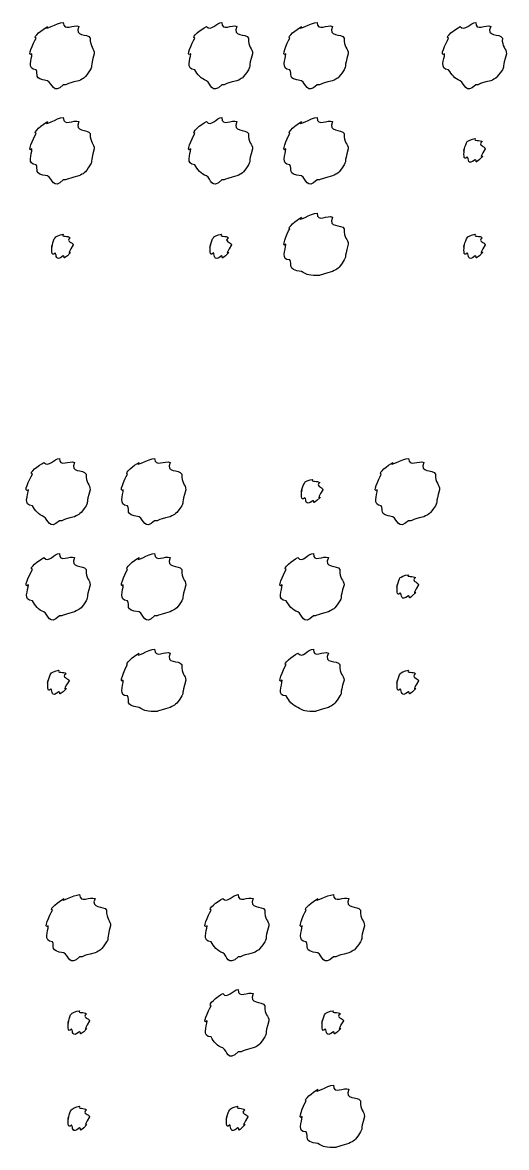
# Model space of a CAD drawing. Header units: millimetres. Extents: x 32 to 178, y 41 to 266.
# Drawn here: x 114.35 to 119.66, y 160.67 to 173 of the extents above; entities that cross this region are included whole.
import ezdxf

# ---------------------------------------------------------------- set-up
doc = ezdxf.new("R2010")
doc.units = ezdxf.units.MM
doc.layers.get('0').update_dxf_attribs({"linetype": 'CONTINUOUS'})

msp = doc.modelspace()

# ---------------------------------------------------------------- linework, layer by layer
at = {"color": 0}
for p, q in [((114.797, 172.999), (114.797, 172.999)), ((116.538, 172.999), (116.538, 172.999)), ((117.58, 172.999), (117.58, 172.999)), ((119.32, 172.999), (119.32, 172.999)), ((114.797, 171.957), (114.797, 171.957)), ((116.538, 171.957), (116.538, 171.957)), ((117.58, 171.957), (117.58, 171.957)), ((119.315, 171.726), (119.315, 171.726)), ((117.58, 170.91), (117.58, 170.91)), ((114.797, 170.678), (114.797, 170.678)), ((116.532, 170.678), (116.532, 170.678)), ((119.315, 170.678), (119.315, 170.678)), ((114.758, 168.22), (114.758, 168.22)), ((115.799, 168.22), (115.799, 168.22)), ((118.582, 168.22), (118.582, 168.22)), ((117.534, 167.989), (117.534, 167.989)), ((114.758, 167.178), (114.758, 167.178)), ((115.799, 167.178), (115.799, 167.178)), ((117.54, 167.178), (117.54, 167.178)), ((118.582, 166.946), (118.582, 166.946)), ((115.799, 166.131), (115.799, 166.131)), ((117.54, 166.131), (117.54, 166.131)), ((114.752, 165.899), (114.752, 165.899)), ((118.582, 165.899), (118.582, 165.899)), ((114.977, 163.439), (114.977, 163.439)), ((116.717, 163.439), (116.717, 163.439)), ((117.759, 163.439), (117.759, 163.439)), ((116.717, 162.398), (116.717, 162.398)), ((114.977, 162.166), (114.977, 162.166)), ((117.759, 162.166), (117.759, 162.166)), ((117.759, 161.35), (117.759, 161.35)), ((114.977, 161.119), (114.977, 161.119)), ((116.712, 161.119), (116.712, 161.119))]:
    msp.add_line(p, q, dxfattribs=at)
for points in [[(114.5, 172.828), (114.461, 172.839), (114.574, 172.925), (114.627, 172.955)], [(114.627, 172.955), (114.567, 172.897), (114.738, 172.999), (114.797, 172.999)], [(114.797, 172.999), (114.803, 172.897), (114.913, 172.984), (114.969, 172.955)], [(114.969, 172.955), (114.913, 172.839), (115.065, 172.883), (115.095, 172.828)], [(116.24, 172.828), (116.192, 172.839), (116.312, 172.925), (116.367, 172.955)], [(116.367, 172.955), (116.419, 172.897), (116.479, 172.999), (116.538, 172.999)], [(116.538, 172.999), (116.534, 172.897), (116.648, 172.984), (116.703, 172.955)], [(116.703, 172.955), (116.644, 172.839), (116.8, 172.883), (116.83, 172.828)], [(117.282, 172.828), (117.244, 172.839), (117.356, 172.925), (117.409, 172.955)], [(117.409, 172.955), (117.35, 172.897), (117.521, 172.999), (117.58, 172.999)], [(117.58, 172.999), (117.585, 172.897), (117.695, 172.984), (117.751, 172.955)], [(117.751, 172.955), (117.695, 172.839), (117.847, 172.883), (117.878, 172.828)], [(119.023, 172.828), (118.974, 172.839), (119.094, 172.925), (119.149, 172.955)], [(119.149, 172.955), (119.202, 172.897), (119.261, 172.999), (119.32, 172.999)], [(119.32, 172.999), (119.316, 172.897), (119.43, 172.984), (119.485, 172.955)], [(119.485, 172.955), (119.426, 172.839), (119.582, 172.883), (119.612, 172.828)], [(114.456, 172.657), (114.398, 172.61), (114.469, 172.773), (114.5, 172.828)], [(115.095, 172.828), (115.09, 172.729), (115.139, 172.715), (115.139, 172.657)], [(116.196, 172.657), (116.133, 172.61), (116.21, 172.773), (116.24, 172.828)], [(116.83, 172.828), (116.821, 172.729), (116.874, 172.715), (116.874, 172.657)], [(117.238, 172.657), (117.18, 172.61), (117.252, 172.773), (117.282, 172.828)], [(117.878, 172.828), (117.872, 172.729), (117.922, 172.715), (117.922, 172.657)], [(118.979, 172.657), (118.915, 172.61), (118.992, 172.773), (119.023, 172.828)], [(119.612, 172.828), (119.603, 172.729), (119.657, 172.715), (119.657, 172.657)], [(114.5, 172.481), (114.398, 172.489), (114.456, 172.594), (114.456, 172.657)], [(115.139, 172.657), (115.09, 172.489), (115.124, 172.536), (115.095, 172.481)], [(116.24, 172.481), (116.133, 172.489), (116.196, 172.594), (116.196, 172.657)], [(116.874, 172.657), (116.821, 172.489), (116.859, 172.536), (116.83, 172.481)], [(117.282, 172.481), (117.18, 172.489), (117.238, 172.594), (117.238, 172.657)], [(117.922, 172.657), (117.872, 172.489), (117.906, 172.536), (117.878, 172.481)], [(119.023, 172.481), (118.915, 172.489), (118.979, 172.594), (118.979, 172.657)], [(119.657, 172.657), (119.603, 172.489), (119.641, 172.536), (119.612, 172.481)], [(114.627, 172.359), (114.461, 172.383), (114.533, 172.428), (114.5, 172.481)], [(115.095, 172.481), (115.03, 172.383), (115.024, 172.388), (114.969, 172.359)], [(116.367, 172.359), (116.309, 172.383), (116.269, 172.428), (116.24, 172.481)], [(116.83, 172.481), (116.761, 172.383), (116.759, 172.388), (116.703, 172.359)], [(117.409, 172.359), (117.244, 172.383), (117.315, 172.428), (117.282, 172.481)], [(117.878, 172.481), (117.813, 172.383), (117.806, 172.388), (117.751, 172.359)], [(119.149, 172.359), (119.091, 172.383), (119.052, 172.428), (119.023, 172.481)], [(119.612, 172.481), (119.543, 172.383), (119.541, 172.388), (119.485, 172.359)], [(114.797, 172.315), (114.685, 172.207), (114.682, 172.329), (114.627, 172.359)], [(114.969, 172.359), (114.803, 172.324), (114.855, 172.315), (114.797, 172.315)], [(116.538, 172.315), (116.419, 172.207), (116.422, 172.329), (116.367, 172.359)], [(116.703, 172.359), (116.534, 172.324), (116.593, 172.315), (116.538, 172.315)], [(117.58, 172.315), (117.467, 172.207), (117.464, 172.329), (117.409, 172.359)], [(117.751, 172.359), (117.585, 172.324), (117.638, 172.315), (117.58, 172.315)], [(119.32, 172.315), (119.202, 172.207), (119.204, 172.329), (119.149, 172.359)], [(119.485, 172.359), (119.316, 172.324), (119.375, 172.315), (119.32, 172.315)], [(114.5, 171.781), (114.461, 171.792), (114.574, 171.883), (114.627, 171.913)], [(114.627, 171.913), (114.567, 171.85), (114.738, 171.957), (114.797, 171.957)], [(114.797, 171.957), (114.803, 171.85), (114.913, 171.942), (114.969, 171.913)], [(114.969, 171.913), (114.913, 171.792), (115.065, 171.839), (115.095, 171.781)], [(116.24, 171.781), (116.192, 171.792), (116.312, 171.883), (116.367, 171.913)], [(116.367, 171.913), (116.419, 171.85), (116.479, 171.957), (116.538, 171.957)], [(116.538, 171.957), (116.534, 171.85), (116.648, 171.942), (116.703, 171.913)], [(116.703, 171.913), (116.644, 171.792), (116.8, 171.839), (116.83, 171.781)], [(117.282, 171.781), (117.244, 171.792), (117.356, 171.883), (117.409, 171.913)], [(117.409, 171.913), (117.35, 171.85), (117.521, 171.957), (117.58, 171.957)], [(117.58, 171.957), (117.585, 171.85), (117.695, 171.942), (117.751, 171.913)], [(117.751, 171.913), (117.695, 171.792), (117.847, 171.839), (117.878, 171.781)], [(114.456, 171.615), (114.398, 171.56), (114.469, 171.726), (114.5, 171.781)], [(115.095, 171.781), (115.09, 171.678), (115.139, 171.67), (115.139, 171.615)], [(116.196, 171.615), (116.133, 171.56), (116.21, 171.726), (116.24, 171.781)], [(116.83, 171.781), (116.821, 171.678), (116.874, 171.67), (116.874, 171.615)], [(117.238, 171.615), (117.18, 171.56), (117.252, 171.726), (117.282, 171.781)], [(117.878, 171.781), (117.872, 171.678), (117.922, 171.67), (117.922, 171.615)], [(119.193, 171.615), (119.177, 171.534), (119.204, 171.67), (119.227, 171.693)], [(119.227, 171.693), (119.221, 171.695), (119.277, 171.726), (119.315, 171.726)], [(119.315, 171.726), (119.287, 171.695), (119.37, 171.715), (119.392, 171.693)], [(119.392, 171.693), (119.331, 171.651), (119.425, 171.644), (119.425, 171.615)], [(114.5, 171.439), (114.398, 171.442), (114.456, 171.552), (114.456, 171.615)], [(115.139, 171.615), (115.09, 171.442), (115.124, 171.494), (115.095, 171.439)], [(116.24, 171.439), (116.133, 171.442), (116.196, 171.552), (116.196, 171.615)], [(116.874, 171.615), (116.821, 171.442), (116.859, 171.494), (116.83, 171.439)], [(117.282, 171.439), (117.18, 171.442), (117.238, 171.552), (117.238, 171.615)], [(117.922, 171.615), (117.872, 171.442), (117.906, 171.494), (117.878, 171.439)], [(119.227, 171.527), (119.177, 171.468), (119.193, 171.578), (119.193, 171.615)], [(119.425, 171.615), (119.331, 171.468), (119.414, 171.549), (119.392, 171.527)], [(114.627, 171.318), (114.461, 171.336), (114.533, 171.387), (114.5, 171.439)], [(115.095, 171.439), (115.03, 171.336), (115.024, 171.347), (114.969, 171.318)], [(116.367, 171.318), (116.309, 171.336), (116.269, 171.387), (116.24, 171.439)], [(116.83, 171.439), (116.761, 171.336), (116.759, 171.347), (116.703, 171.318)], [(117.409, 171.318), (117.244, 171.336), (117.315, 171.387), (117.282, 171.439)], [(117.878, 171.439), (117.813, 171.336), (117.806, 171.347), (117.751, 171.318)], [(119.315, 171.494), (119.221, 171.424), (119.248, 171.505), (119.227, 171.527)], [(119.392, 171.527), (119.287, 171.424), (119.344, 171.494), (119.315, 171.494)], [(114.797, 171.274), (114.685, 171.159), (114.682, 171.287), (114.627, 171.318)], [(114.969, 171.318), (114.803, 171.276), (114.855, 171.274), (114.797, 171.274)], [(116.538, 171.274), (116.419, 171.159), (116.422, 171.287), (116.367, 171.318)], [(116.703, 171.318), (116.534, 171.276), (116.593, 171.274), (116.538, 171.274)], [(117.58, 171.274), (117.467, 171.159), (117.464, 171.287), (117.409, 171.318)], [(117.751, 171.318), (117.585, 171.276), (117.638, 171.274), (117.58, 171.274)], [(117.282, 170.739), (117.244, 170.74), (117.356, 170.835), (117.409, 170.866)], [(117.409, 170.866), (117.35, 170.799), (117.521, 170.91), (117.58, 170.91)], [(117.58, 170.91), (117.585, 170.799), (117.695, 170.895), (117.751, 170.866)], [(117.751, 170.866), (117.695, 170.74), (117.847, 170.794), (117.878, 170.739)], [(114.709, 170.64), (114.706, 170.645), (114.76, 170.678), (114.797, 170.678)], [(114.797, 170.678), (114.773, 170.645), (114.852, 170.664), (114.875, 170.64)], [(116.444, 170.64), (116.439, 170.645), (116.495, 170.678), (116.532, 170.678)], [(116.532, 170.678), (116.505, 170.645), (116.587, 170.664), (116.61, 170.64)], [(117.238, 170.568), (117.18, 170.513), (117.252, 170.684), (117.282, 170.739)], [(117.878, 170.739), (117.872, 170.63), (117.922, 170.626), (117.922, 170.568)], [(119.227, 170.64), (119.221, 170.645), (119.277, 170.678), (119.315, 170.678)], [(119.315, 170.678), (119.287, 170.645), (119.37, 170.664), (119.392, 170.64)], [(114.676, 170.562), (114.662, 170.48), (114.687, 170.618), (114.709, 170.64)], [(114.709, 170.474), (114.662, 170.416), (114.676, 170.53), (114.676, 170.562)], [(114.875, 170.64), (114.817, 170.597), (114.908, 170.591), (114.908, 170.562)], [(114.908, 170.562), (114.817, 170.416), (114.897, 170.499), (114.875, 170.474)], [(116.411, 170.562), (116.395, 170.48), (116.422, 170.618), (116.444, 170.64)], [(116.444, 170.474), (116.395, 170.416), (116.411, 170.53), (116.411, 170.562)], [(116.61, 170.64), (116.549, 170.597), (116.643, 170.591), (116.643, 170.562)], [(116.643, 170.562), (116.549, 170.416), (116.632, 170.499), (116.61, 170.474)], [(117.282, 170.397), (117.18, 170.392), (117.238, 170.505), (117.238, 170.568)], [(117.922, 170.568), (117.872, 170.392), (117.906, 170.448), (117.878, 170.397)], [(119.193, 170.562), (119.177, 170.48), (119.204, 170.618), (119.227, 170.64)], [(119.227, 170.474), (119.177, 170.416), (119.193, 170.53), (119.193, 170.562)], [(119.392, 170.64), (119.331, 170.597), (119.425, 170.591), (119.425, 170.562)], [(119.425, 170.562), (119.331, 170.416), (119.414, 170.499), (119.392, 170.474)], [(114.797, 170.441), (114.706, 170.37), (114.731, 170.452), (114.709, 170.474)], [(114.875, 170.474), (114.773, 170.37), (114.826, 170.441), (114.797, 170.441)], [(116.532, 170.441), (116.439, 170.37), (116.466, 170.452), (116.444, 170.474)], [(116.61, 170.474), (116.505, 170.37), (116.561, 170.441), (116.532, 170.441)], [(119.315, 170.441), (119.221, 170.37), (119.248, 170.452), (119.227, 170.474)], [(119.392, 170.474), (119.287, 170.37), (119.344, 170.441), (119.315, 170.441)], [(117.409, 170.27), (117.244, 170.288), (117.315, 170.345), (117.282, 170.397)], [(117.878, 170.397), (117.813, 170.288), (117.806, 170.303), (117.751, 170.27)], [(117.58, 170.226), (117.467, 170.226), (117.464, 170.24), (117.409, 170.27)], [(117.751, 170.27), (117.585, 170.226), (117.638, 170.226), (117.58, 170.226)], [(114.587, 168.176), (114.639, 168.118), (114.698, 168.22), (114.758, 168.22)], [(114.758, 168.22), (114.753, 168.118), (114.868, 168.205), (114.923, 168.176)], [(115.629, 168.176), (115.569, 168.118), (115.74, 168.22), (115.799, 168.22)], [(115.799, 168.22), (115.805, 168.118), (115.915, 168.205), (115.97, 168.176)], [(118.411, 168.176), (118.351, 168.118), (118.522, 168.22), (118.582, 168.22)], [(118.582, 168.22), (118.587, 168.118), (118.697, 168.205), (118.752, 168.176)], [(114.46, 168.049), (114.411, 168.06), (114.531, 168.146), (114.587, 168.176)], [(114.923, 168.176), (114.864, 168.06), (115.019, 168.104), (115.05, 168.049)], [(115.502, 168.049), (115.463, 168.06), (115.576, 168.146), (115.629, 168.176)], [(115.97, 168.176), (115.915, 168.06), (116.067, 168.104), (116.097, 168.049)], [(118.284, 168.049), (118.245, 168.06), (118.358, 168.146), (118.411, 168.176)], [(118.752, 168.176), (118.697, 168.06), (118.849, 168.104), (118.879, 168.049)], [(114.416, 167.878), (114.352, 167.831), (114.429, 167.994), (114.46, 168.049)], [(115.05, 168.049), (115.04, 167.95), (115.094, 167.936), (115.094, 167.878)], [(115.457, 167.878), (115.4, 167.831), (115.471, 167.994), (115.502, 168.049)], [(116.097, 168.049), (116.091, 167.95), (116.141, 167.936), (116.141, 167.878)], [(117.446, 167.955), (117.44, 167.963), (117.497, 167.989), (117.534, 167.989)], [(117.534, 167.989), (117.507, 167.963), (117.589, 167.977), (117.612, 167.955)], [(118.24, 167.878), (118.182, 167.831), (118.254, 167.994), (118.284, 168.049)], [(118.879, 168.049), (118.874, 167.95), (118.923, 167.936), (118.923, 167.878)], [(114.46, 167.702), (114.352, 167.71), (114.416, 167.815), (114.416, 167.878)], [(115.094, 167.878), (115.04, 167.71), (115.079, 167.757), (115.05, 167.702)], [(115.502, 167.702), (115.4, 167.71), (115.457, 167.815), (115.457, 167.878)], [(116.141, 167.878), (116.091, 167.71), (116.126, 167.757), (116.097, 167.702)], [(117.413, 167.878), (117.396, 167.802), (117.424, 167.933), (117.446, 167.955)], [(117.446, 167.79), (117.396, 167.736), (117.413, 167.841), (117.413, 167.878)], [(117.612, 167.955), (117.551, 167.919), (117.644, 167.907), (117.644, 167.878)], [(117.644, 167.878), (117.551, 167.736), (117.633, 167.812), (117.612, 167.79)], [(118.284, 167.702), (118.182, 167.71), (118.24, 167.815), (118.24, 167.878)], [(118.923, 167.878), (118.874, 167.71), (118.908, 167.757), (118.879, 167.702)], [(117.534, 167.757), (117.44, 167.692), (117.468, 167.768), (117.446, 167.79)], [(117.612, 167.79), (117.507, 167.692), (117.563, 167.757), (117.534, 167.757)], [(114.587, 167.58), (114.529, 167.604), (114.489, 167.65), (114.46, 167.702)], [(115.05, 167.702), (114.981, 167.604), (114.978, 167.609), (114.923, 167.58)], [(115.629, 167.58), (115.463, 167.604), (115.535, 167.65), (115.502, 167.702)], [(116.097, 167.702), (116.032, 167.604), (116.025, 167.609), (115.97, 167.58)], [(118.411, 167.58), (118.245, 167.604), (118.317, 167.65), (118.284, 167.702)], [(118.879, 167.702), (118.814, 167.604), (118.807, 167.609), (118.752, 167.58)], [(114.758, 167.536), (114.639, 167.428), (114.642, 167.55), (114.587, 167.58)], [(114.923, 167.58), (114.753, 167.545), (114.813, 167.536), (114.758, 167.536)], [(115.799, 167.536), (115.686, 167.428), (115.684, 167.55), (115.629, 167.58)], [(115.97, 167.58), (115.805, 167.545), (115.857, 167.536), (115.799, 167.536)], [(118.582, 167.536), (118.468, 167.428), (118.466, 167.55), (118.411, 167.58)], [(118.752, 167.58), (118.587, 167.545), (118.64, 167.536), (118.582, 167.536)], [(114.46, 167.002), (114.411, 167.013), (114.531, 167.104), (114.587, 167.134)], [(114.587, 167.134), (114.639, 167.071), (114.698, 167.178), (114.758, 167.178)], [(114.758, 167.178), (114.753, 167.071), (114.868, 167.163), (114.923, 167.134)], [(114.923, 167.134), (114.864, 167.013), (115.019, 167.06), (115.05, 167.002)], [(115.502, 167.002), (115.463, 167.013), (115.576, 167.104), (115.629, 167.134)], [(115.629, 167.134), (115.569, 167.071), (115.74, 167.178), (115.799, 167.178)], [(115.799, 167.178), (115.805, 167.071), (115.915, 167.163), (115.97, 167.134)], [(115.97, 167.134), (115.915, 167.013), (116.067, 167.06), (116.097, 167.002)], [(117.242, 167.002), (117.194, 167.013), (117.314, 167.104), (117.369, 167.134)], [(117.369, 167.134), (117.421, 167.071), (117.481, 167.178), (117.54, 167.178)], [(117.54, 167.178), (117.536, 167.071), (117.65, 167.163), (117.705, 167.134)], [(117.705, 167.134), (117.646, 167.013), (117.802, 167.06), (117.832, 167.002)], [(114.416, 166.836), (114.352, 166.781), (114.429, 166.946), (114.46, 167.002)], [(115.05, 167.002), (115.04, 166.898), (115.094, 166.891), (115.094, 166.836)], [(115.457, 166.836), (115.4, 166.781), (115.471, 166.946), (115.502, 167.002)], [(116.097, 167.002), (116.091, 166.898), (116.141, 166.891), (116.141, 166.836)], [(117.198, 166.836), (117.135, 166.781), (117.212, 166.946), (117.242, 167.002)], [(117.832, 167.002), (117.822, 166.898), (117.876, 166.891), (117.876, 166.836)], [(118.46, 166.836), (118.447, 166.755), (118.471, 166.891), (118.493, 166.914)], [(118.493, 166.914), (118.491, 166.916), (118.544, 166.946), (118.582, 166.946)], [(118.582, 166.946), (118.557, 166.916), (118.637, 166.936), (118.659, 166.914)], [(118.659, 166.914), (118.601, 166.872), (118.692, 166.865), (118.692, 166.836)], [(114.46, 166.66), (114.352, 166.663), (114.416, 166.773), (114.416, 166.836)], [(115.094, 166.836), (115.04, 166.663), (115.079, 166.715), (115.05, 166.66)], [(115.502, 166.66), (115.4, 166.663), (115.457, 166.773), (115.457, 166.836)], [(116.141, 166.836), (116.091, 166.663), (116.126, 166.715), (116.097, 166.66)], [(117.242, 166.66), (117.135, 166.663), (117.198, 166.773), (117.198, 166.836)], [(117.876, 166.836), (117.822, 166.663), (117.861, 166.715), (117.832, 166.66)], [(118.493, 166.748), (118.447, 166.689), (118.46, 166.799), (118.46, 166.836)], [(118.582, 166.715), (118.491, 166.645), (118.515, 166.726), (118.493, 166.748)], [(118.659, 166.748), (118.557, 166.645), (118.611, 166.715), (118.582, 166.715)], [(118.692, 166.836), (118.601, 166.689), (118.681, 166.77), (118.659, 166.748)], [(114.587, 166.539), (114.529, 166.557), (114.489, 166.607), (114.46, 166.66)], [(115.05, 166.66), (114.981, 166.557), (114.978, 166.568), (114.923, 166.539)], [(115.629, 166.539), (115.463, 166.557), (115.535, 166.607), (115.502, 166.66)], [(116.097, 166.66), (116.032, 166.557), (116.025, 166.568), (115.97, 166.539)], [(117.369, 166.539), (117.311, 166.557), (117.271, 166.607), (117.242, 166.66)], [(117.832, 166.66), (117.763, 166.557), (117.76, 166.568), (117.705, 166.539)], [(114.758, 166.495), (114.639, 166.38), (114.642, 166.508), (114.587, 166.539)], [(114.923, 166.539), (114.753, 166.497), (114.813, 166.495), (114.758, 166.495)], [(115.799, 166.495), (115.686, 166.38), (115.684, 166.508), (115.629, 166.539)], [(115.97, 166.539), (115.805, 166.497), (115.857, 166.495), (115.799, 166.495)], [(117.54, 166.495), (117.421, 166.38), (117.424, 166.508), (117.369, 166.539)], [(117.705, 166.539), (117.536, 166.497), (117.595, 166.495), (117.54, 166.495)], [(115.629, 166.087), (115.569, 166.02), (115.74, 166.131), (115.799, 166.131)], [(115.799, 166.131), (115.805, 166.02), (115.915, 166.116), (115.97, 166.087)], [(117.369, 166.087), (117.421, 166.02), (117.481, 166.131), (117.54, 166.131)], [(117.54, 166.131), (117.536, 166.02), (117.65, 166.116), (117.705, 166.087)], [(115.502, 165.96), (115.463, 165.961), (115.576, 166.056), (115.629, 166.087)], [(115.97, 166.087), (115.915, 165.961), (116.067, 166.015), (116.097, 165.96)], [(117.242, 165.96), (117.194, 165.961), (117.314, 166.056), (117.369, 166.087)], [(117.705, 166.087), (117.646, 165.961), (117.802, 166.015), (117.832, 165.96)], [(114.664, 165.861), (114.658, 165.866), (114.715, 165.899), (114.752, 165.899)], [(114.752, 165.899), (114.724, 165.866), (114.807, 165.886), (114.829, 165.861)], [(115.457, 165.789), (115.4, 165.734), (115.471, 165.905), (115.502, 165.96)], [(116.097, 165.96), (116.091, 165.851), (116.141, 165.847), (116.141, 165.789)], [(117.198, 165.789), (117.135, 165.734), (117.212, 165.905), (117.242, 165.96)], [(117.832, 165.96), (117.822, 165.851), (117.876, 165.847), (117.876, 165.789)], [(118.493, 165.861), (118.491, 165.866), (118.544, 165.899), (118.582, 165.899)], [(118.582, 165.899), (118.557, 165.866), (118.637, 165.886), (118.659, 165.861)], [(114.631, 165.784), (114.614, 165.701), (114.642, 165.839), (114.664, 165.861)], [(114.664, 165.695), (114.614, 165.637), (114.631, 165.751), (114.631, 165.784)], [(114.829, 165.861), (114.768, 165.818), (114.862, 165.813), (114.862, 165.784)], [(114.862, 165.784), (114.768, 165.637), (114.851, 165.72), (114.829, 165.695)], [(115.502, 165.618), (115.4, 165.613), (115.457, 165.725), (115.457, 165.789)], [(116.141, 165.789), (116.091, 165.613), (116.126, 165.669), (116.097, 165.618)], [(117.242, 165.618), (117.135, 165.613), (117.198, 165.725), (117.198, 165.789)], [(117.876, 165.789), (117.822, 165.613), (117.861, 165.669), (117.832, 165.618)], [(118.46, 165.784), (118.447, 165.701), (118.471, 165.839), (118.493, 165.861)], [(118.493, 165.695), (118.447, 165.637), (118.46, 165.751), (118.46, 165.784)], [(118.659, 165.861), (118.601, 165.818), (118.692, 165.813), (118.692, 165.784)], [(118.692, 165.784), (118.601, 165.637), (118.681, 165.72), (118.659, 165.695)], [(114.752, 165.662), (114.658, 165.591), (114.686, 165.673), (114.664, 165.695)], [(114.829, 165.695), (114.724, 165.591), (114.781, 165.662), (114.752, 165.662)], [(118.582, 165.662), (118.491, 165.591), (118.515, 165.673), (118.493, 165.695)], [(118.659, 165.695), (118.557, 165.591), (118.611, 165.662), (118.582, 165.662)], [(115.629, 165.491), (115.463, 165.509), (115.535, 165.566), (115.502, 165.618)], [(116.097, 165.618), (116.032, 165.509), (116.025, 165.524), (115.97, 165.491)], [(117.369, 165.491), (117.311, 165.509), (117.271, 165.566), (117.242, 165.618)], [(117.832, 165.618), (117.763, 165.509), (117.76, 165.524), (117.705, 165.491)], [(115.799, 165.447), (115.686, 165.447), (115.684, 165.461), (115.629, 165.491)], [(115.97, 165.491), (115.805, 165.447), (115.857, 165.447), (115.799, 165.447)], [(117.54, 165.447), (117.421, 165.447), (117.424, 165.461), (117.369, 165.491)], [(117.705, 165.491), (117.536, 165.447), (117.595, 165.447), (117.54, 165.447)], [(114.806, 163.395), (114.747, 163.338), (114.917, 163.439), (114.977, 163.439)], [(114.977, 163.439), (114.982, 163.338), (115.092, 163.424), (115.147, 163.395)], [(116.546, 163.395), (116.599, 163.338), (116.658, 163.439), (116.717, 163.439)], [(116.717, 163.439), (116.713, 163.338), (116.827, 163.424), (116.882, 163.395)], [(117.588, 163.395), (117.529, 163.338), (117.7, 163.439), (117.759, 163.439)], [(117.759, 163.439), (117.764, 163.338), (117.875, 163.424), (117.93, 163.395)], [(114.679, 163.269), (114.64, 163.28), (114.753, 163.365), (114.806, 163.395)], [(115.147, 163.395), (115.092, 163.28), (115.244, 163.324), (115.274, 163.269)], [(116.419, 163.269), (116.371, 163.28), (116.491, 163.365), (116.546, 163.395)], [(116.882, 163.395), (116.823, 163.28), (116.979, 163.324), (117.009, 163.269)], [(117.461, 163.269), (117.423, 163.28), (117.536, 163.365), (117.588, 163.395)], [(117.93, 163.395), (117.875, 163.28), (118.026, 163.324), (118.056, 163.269)], [(114.635, 163.098), (114.577, 163.051), (114.649, 163.213), (114.679, 163.269)], [(115.274, 163.269), (115.269, 163.169), (115.318, 163.155), (115.318, 163.098)], [(116.375, 163.098), (116.312, 163.051), (116.389, 163.213), (116.419, 163.269)], [(117.009, 163.269), (116.999, 163.169), (117.053, 163.155), (117.053, 163.098)], [(117.417, 163.098), (117.359, 163.051), (117.431, 163.213), (117.461, 163.269)], [(118.056, 163.269), (118.051, 163.169), (118.1, 163.155), (118.1, 163.098)], [(114.679, 162.921), (114.577, 162.93), (114.635, 163.034), (114.635, 163.098)], [(115.318, 163.098), (115.269, 162.93), (115.303, 162.976), (115.274, 162.921)], [(116.419, 162.921), (116.312, 162.93), (116.375, 163.034), (116.375, 163.098)], [(117.053, 163.098), (116.999, 162.93), (117.038, 162.976), (117.009, 162.921)], [(117.461, 162.921), (117.359, 162.93), (117.417, 163.034), (117.417, 163.098)], [(118.1, 163.098), (118.051, 162.93), (118.085, 162.976), (118.056, 162.921)], [(114.806, 162.8), (114.64, 162.824), (114.712, 162.869), (114.679, 162.921)], [(115.274, 162.921), (115.209, 162.824), (115.203, 162.829), (115.147, 162.8)], [(116.546, 162.8), (116.488, 162.824), (116.448, 162.869), (116.419, 162.921)], [(117.009, 162.921), (116.94, 162.824), (116.938, 162.829), (116.882, 162.8)], [(117.588, 162.8), (117.423, 162.824), (117.494, 162.869), (117.461, 162.921)], [(118.056, 162.921), (117.992, 162.824), (117.985, 162.829), (117.93, 162.8)], [(114.977, 162.756), (114.864, 162.647), (114.861, 162.77), (114.806, 162.8)], [(115.147, 162.8), (114.982, 162.764), (115.034, 162.756), (114.977, 162.756)], [(116.717, 162.756), (116.599, 162.647), (116.601, 162.77), (116.546, 162.8)], [(116.882, 162.8), (116.713, 162.764), (116.772, 162.756), (116.717, 162.756)], [(117.759, 162.756), (117.646, 162.647), (117.643, 162.77), (117.588, 162.8)], [(117.93, 162.8), (117.764, 162.764), (117.817, 162.756), (117.759, 162.756)], [(116.419, 162.221), (116.371, 162.232), (116.491, 162.323), (116.546, 162.354)], [(116.546, 162.354), (116.599, 162.29), (116.658, 162.398), (116.717, 162.398)], [(116.717, 162.398), (116.713, 162.29), (116.827, 162.383), (116.882, 162.354)], [(116.882, 162.354), (116.823, 162.232), (116.979, 162.279), (117.009, 162.221)], [(114.888, 162.133), (114.886, 162.136), (114.94, 162.166), (114.977, 162.166)], [(114.977, 162.166), (114.952, 162.136), (115.032, 162.155), (115.054, 162.133)], [(116.375, 162.056), (116.312, 162.001), (116.389, 162.166), (116.419, 162.221)], [(117.009, 162.221), (116.999, 162.118), (117.053, 162.111), (117.053, 162.056)], [(117.671, 162.133), (117.668, 162.136), (117.722, 162.166), (117.759, 162.166)], [(117.759, 162.166), (117.734, 162.136), (117.814, 162.155), (117.836, 162.133)], [(114.855, 162.056), (114.842, 161.975), (114.866, 162.111), (114.888, 162.133)], [(114.888, 161.968), (114.842, 161.908), (114.855, 162.019), (114.855, 162.056)], [(115.054, 162.133), (114.996, 162.092), (115.087, 162.085), (115.087, 162.056)], [(115.087, 162.056), (114.996, 161.908), (115.076, 161.99), (115.054, 161.968)], [(116.419, 161.879), (116.312, 161.882), (116.375, 161.992), (116.375, 162.056)], [(117.053, 162.056), (116.999, 161.882), (117.038, 161.935), (117.009, 161.879)], [(117.638, 162.056), (117.624, 161.975), (117.649, 162.111), (117.671, 162.133)], [(117.671, 161.968), (117.624, 161.908), (117.638, 162.019), (117.638, 162.056)], [(117.836, 162.133), (117.778, 162.092), (117.869, 162.085), (117.869, 162.056)], [(117.869, 162.056), (117.778, 161.908), (117.858, 161.99), (117.836, 161.968)], [(114.977, 161.935), (114.886, 161.864), (114.91, 161.946), (114.888, 161.968)], [(115.054, 161.968), (114.952, 161.864), (115.006, 161.935), (114.977, 161.935)], [(117.759, 161.935), (117.668, 161.864), (117.693, 161.946), (117.671, 161.968)], [(117.836, 161.968), (117.734, 161.864), (117.788, 161.935), (117.759, 161.935)], [(116.546, 161.758), (116.488, 161.776), (116.448, 161.827), (116.419, 161.879)], [(117.009, 161.879), (116.94, 161.776), (116.938, 161.787), (116.882, 161.758)], [(116.717, 161.714), (116.599, 161.6), (116.601, 161.728), (116.546, 161.758)], [(116.882, 161.758), (116.713, 161.717), (116.772, 161.714), (116.717, 161.714)], [(117.461, 161.18), (117.423, 161.181), (117.536, 161.276), (117.588, 161.306)], [(117.588, 161.306), (117.529, 161.24), (117.7, 161.35), (117.759, 161.35)], [(117.759, 161.35), (117.764, 161.24), (117.875, 161.335), (117.93, 161.306)], [(117.93, 161.306), (117.875, 161.181), (118.026, 161.235), (118.056, 161.18)], [(117.417, 161.008), (117.359, 160.953), (117.431, 161.124), (117.461, 161.18)], [(118.056, 161.18), (118.051, 161.071), (118.1, 161.066), (118.1, 161.008)], [(114.855, 161.003), (114.842, 160.92), (114.866, 161.058), (114.888, 161.08)], [(114.888, 161.08), (114.886, 161.086), (114.94, 161.119), (114.977, 161.119)], [(114.977, 161.119), (114.952, 161.086), (115.032, 161.105), (115.054, 161.08)], [(115.054, 161.08), (114.996, 161.037), (115.087, 161.032), (115.087, 161.003)], [(116.59, 161.003), (116.574, 160.92), (116.601, 161.058), (116.623, 161.08)], [(116.623, 161.08), (116.618, 161.086), (116.674, 161.119), (116.712, 161.119)], [(116.712, 161.119), (116.684, 161.086), (116.767, 161.105), (116.789, 161.08)], [(116.789, 161.08), (116.728, 161.037), (116.822, 161.032), (116.822, 161.003)], [(114.888, 160.915), (114.842, 160.857), (114.855, 160.97), (114.855, 161.003)], [(115.087, 161.003), (114.996, 160.857), (115.076, 160.94), (115.054, 160.915)], [(116.623, 160.915), (116.574, 160.857), (116.59, 160.97), (116.59, 161.003)], [(116.822, 161.003), (116.728, 160.857), (116.811, 160.94), (116.789, 160.915)], [(117.461, 160.838), (117.359, 160.832), (117.417, 160.945), (117.417, 161.008)], [(118.1, 161.008), (118.051, 160.832), (118.085, 160.889), (118.056, 160.838)], [(114.977, 160.882), (114.886, 160.81), (114.91, 160.893), (114.888, 160.915)], [(115.054, 160.915), (114.952, 160.81), (115.006, 160.882), (114.977, 160.882)], [(116.712, 160.882), (116.618, 160.81), (116.645, 160.893), (116.623, 160.915)], [(116.789, 160.915), (116.684, 160.81), (116.741, 160.882), (116.712, 160.882)], [(117.588, 160.711), (117.423, 160.729), (117.494, 160.786), (117.461, 160.838)], [(118.056, 160.838), (117.992, 160.729), (117.985, 160.744), (117.93, 160.711)], [(117.759, 160.667), (117.646, 160.667), (117.643, 160.681), (117.588, 160.711)], [(117.93, 160.711), (117.764, 160.667), (117.817, 160.667), (117.759, 160.667)]]:
    msp.add_open_spline(points, degree=3, dxfattribs=at)

doc.saveas('drawing.dxf')
